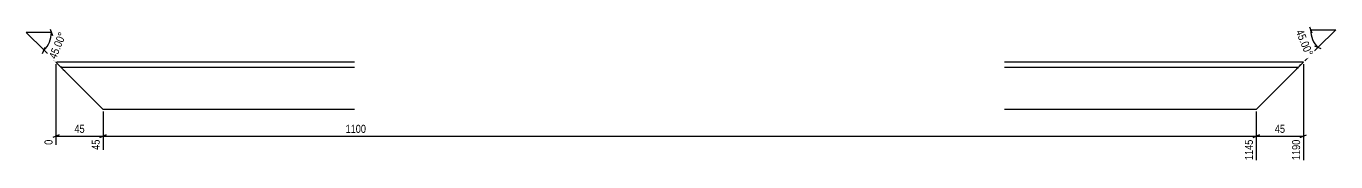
# Model space of a CAD drawing. Header units: millimetres. Extents: x -2 to 13808, y -2 to 157.
# Drawn here: x 5715 to 6964, y 4 to 134 of the extents above; entities that cross this region are included whole.
import ezdxf

# ---------------------------------------------------------------- set-up
doc = ezdxf.new("R2010")
doc.units = ezdxf.units.MM
doc.linetypes.add('DXK_LINE_DOT2', pattern=[3.9198, 1.9599, -1.9599])
doc.layers.add('MÅLSÆTNING', color=7, linetype='Continuous')
doc.layers.add('STÅL', color=7, linetype='Continuous')
doc.styles.add('Arial Narrow', font='ARIALN.TTF', dxfattribs={"height": 0.2})

msp = doc.modelspace()

# ---------------------------------------------------------------- linework, layer by layer
at = {"layer": 'MÅLSÆTNING', "color": 7, "linetype": 'Continuous'}
for p, q in [((5739.2, 127.7), (5715.2, 127.7)), ((5732.2, 110.8), (5715.2, 127.7)), ((5738, 130.7), (5740.4, 124.7)), ((6939.2, 133.2), (6941.6, 127.2)), ((6940.4, 130.2), (6964.4, 130.2)), ((6947.4, 113.3), (6964.4, 130.2)), ((5730.9, 107.8), (5733.4, 113.7)), ((6935, 100.8), (6947.4, 113.3)), ((6950.4, 112), (6944.4, 114.5)), ((5742.1, 100.8), (5732.2, 110.8)), ((5788.5, 52.4), (5788.5, 15.8)), ((5788.5, 52.4), (5788.5, 15.8)), ((6888.5, 52.4), (6888.5, 6)), ((5746.5, 30.1), (5740.5, 27.7)), ((5743.5, 28.9), (5788.5, 28.9)), ((5791.5, 30.1), (5785.5, 27.7)), ((5785.5, 27.7), (5791.5, 30.1)), ((5788.5, 28.9), (6888.5, 28.9)), ((6885.5, 27.7), (6891.5, 30.1)), ((6930.5, 27.7), (6936.5, 30.1))]:
    msp.add_line(p, q, dxfattribs=at)
for centre, start, end in [((5715.2, 127.7), 315, 360), ((6964.4, 130.2), 180, 225)]:
    msp.add_arc(centre, 24, start, end, dxfattribs=at)
at = {"layer": 'STÅL', "color": 2, "linetype": 'Continuous'}
for p, q in [((5788.5, 54.4), (5743.5, 99.4)), ((6028.5, 99.4), (5743.5, 99.4)), ((6028.5, 94.4), (5748.5, 94.4)), ((6933.5, 99.4), (6648.5, 99.4)), ((6928.5, 94.4), (6648.5, 94.4)), ((6933.5, 99.4), (6888.5, 54.4)), ((6028.5, 54.4), (5788.5, 54.4)), ((6888.5, 54.4), (6648.5, 54.4))]:
    msp.add_line(p, q, dxfattribs=at)
at = {"layer": 'STÅL', "color": 7, "linetype": 'DXK_LINE_DOT2'}
for p, q in [((5745, 97.9), (5755.5, 87.4)), ((6924.2, 90.1), (6933.5, 99.4)), ((5786.4, 56.6), (5788.5, 54.4))]:
    msp.add_line(p, q, dxfattribs=at)

# ---------------------------------------------------------------- next in the draw order: wipeouts: each hides what was drawn before it
at = {"color": 0}
for points in [[(5755.7, 126.9), (5745.4, 131.2), (5734.1, 104), (5744.4, 99.7)], [(6935.1, 102.2), (6945.5, 106.5), (6934.2, 133.7), (6923.9, 129.4)], [(5772.5, 30.4), (5772.5, 41.6), (5759.6, 41.6), (5759.6, 30.4)], [(6658.9, 30.4), (6658.9, 41.6), (6018.2, 41.6), (6018.2, 30.4)]]:
    msp.add_wipeout(points, dxfattribs=at).dxf.layer = 'MÅLSÆTNING'
at = {"color": 0, "linetype": 'Continuous'}
msp.add_wipeout([(6886.9, 27.1), (6875.7, 27.1), (6875.7, 4.4), (6886.9, 4.4)], dxfattribs=at).dxf.layer = 'MÅLSÆTNING'

# ---------------------------------------------------------------- next in the draw order: linework, layer by layer
at = {"layer": 'MÅLSÆTNING', "color": 7, "linetype": 'Continuous'}
for p, q in [((5743.5, 97.4), (5743.5, 20.6)), ((6933.5, 97.4), (6933.5, 6)), ((6888.5, 52.4), (6888.5, 6)), ((6891.5, 30.1), (6885.5, 27.7)), ((6888.5, 28.9), (6933.5, 28.9))]:
    msp.add_line(p, q, dxfattribs=at)

# ---------------------------------------------------------------- next in the draw order: texts
at = {"layer": 'MÅLSÆTNING', "color": 3, "style": 'Arial Narrow'}
for rotation, p in [(67.5002, (5743.6, 101.8)), (-67.5002, (6926, 128.5))]:
    msp.add_text('45.00°', height=7.64, rotation=rotation, dxfattribs=at).set_placement(p)
msp.add_text('1100', height=7.64, dxfattribs=at).set_placement((6019.8, 32))
at = {"layer": 'MÅLSÆTNING', "color": 3, "linetype": 'Continuous', "style": 'Arial Narrow'}
msp.add_text('1145', height=7.64, rotation=90.0002, dxfattribs=at).set_placement((6885.3, 6))

# ---------------------------------------------------------------- next in the draw order: wipeouts: each hides what was drawn before it
at = {"color": 0, "linetype": 'Continuous'}
msp.add_wipeout([(5786.9, 27.1), (5775.7, 27.1), (5775.7, 14.1), (5786.9, 14.1)], dxfattribs=at).dxf.layer = 'MÅLSÆTNING'

# ---------------------------------------------------------------- next in the draw order: texts
at = {"layer": 'MÅLSÆTNING', "color": 3, "style": 'Arial Narrow'}
msp.add_text('45', height=7.64, dxfattribs=at).set_placement((5761.2, 32))
at = {"layer": 'MÅLSÆTNING', "color": 3, "linetype": 'Continuous', "style": 'Arial Narrow'}
msp.add_text('45', height=7.64, rotation=90.0002, dxfattribs=at).set_placement((5785.3, 15.8))

# ---------------------------------------------------------------- next in the draw order: wipeouts: each hides what was drawn before it
at = {"color": 0}
msp.add_wipeout([(6917.5, 30.4), (6917.5, 41.6), (6904.6, 41.6), (6904.6, 30.4)], dxfattribs=at).dxf.layer = 'MÅLSÆTNING'
at = {"color": 0, "linetype": 'Continuous'}
msp.add_wipeout([(5741.9, 27.1), (5730.7, 27.1), (5730.7, 19), (5741.9, 19)], dxfattribs=at).dxf.layer = 'MÅLSÆTNING'

# ---------------------------------------------------------------- next in the draw order: texts
at = {"layer": 'MÅLSÆTNING', "color": 3, "linetype": 'Continuous', "style": 'Arial Narrow'}
msp.add_text('0', height=7.64, rotation=90.0002, dxfattribs=at).set_placement((5740.3, 20.6))

# ---------------------------------------------------------------- next in the draw order: wipeouts: each hides what was drawn before it
at = {"color": 0, "linetype": 'Continuous'}
msp.add_wipeout([(6931.9, 27.1), (6920.7, 27.1), (6920.7, 4.4), (6931.9, 4.4)], dxfattribs=at).dxf.layer = 'MÅLSÆTNING'

# ---------------------------------------------------------------- next in the draw order: texts
at = {"layer": 'MÅLSÆTNING', "color": 3, "style": 'Arial Narrow'}
msp.add_text('45', height=7.64, dxfattribs=at).set_placement((6906.2, 32))
at = {"layer": 'MÅLSÆTNING', "color": 3, "linetype": 'Continuous', "style": 'Arial Narrow'}
msp.add_text('1190', height=7.64, rotation=90.0002, dxfattribs=at).set_placement((6930.3, 6))

doc.saveas('drawing.dxf')
